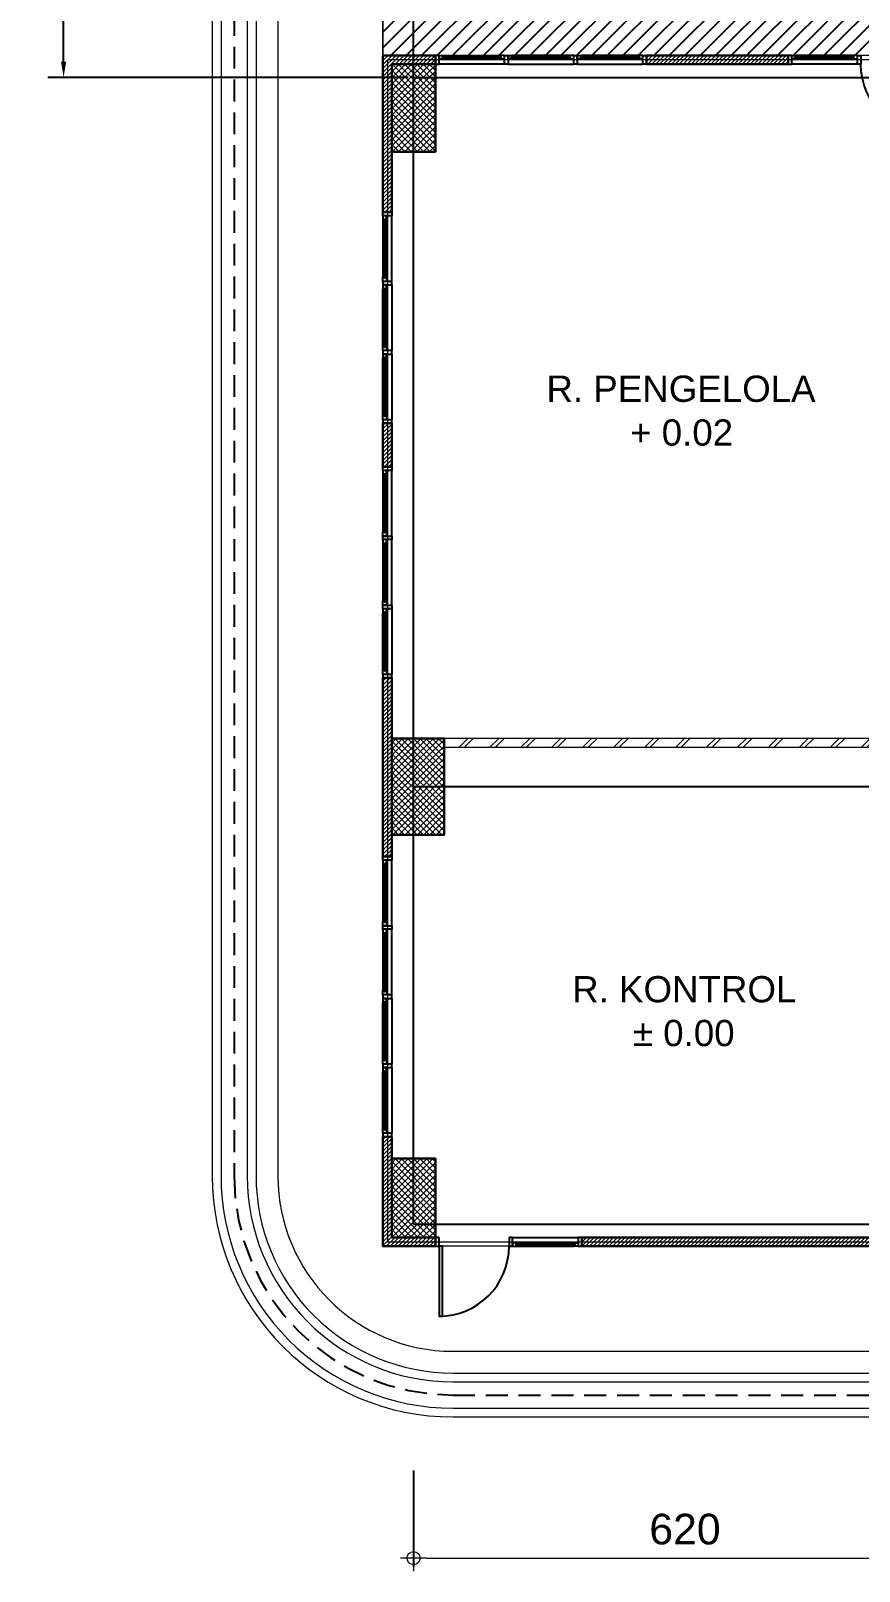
# Model space of a CAD drawing. Header units: inches. Extents: x -1 to 125, y -2 to 87.
# Drawn here: x 10.93 to 20.39, y 12.75 to 30.35 of the extents above; entities that cross this region are included whole.
import ezdxf

# ---------------------------------------------------------------- set-up
doc = ezdxf.new("R2010")
doc.units = ezdxf.units.IN
doc.header["$MEASUREMENT"] = 0
doc.linetypes.add('$0$HIDDEN', pattern=[0.375, 0.25, -0.125])
doc.layers.get('defpoints').update_dxf_attribs({"color": 1})
for name, color, linetype, lineweight in [('ars', 11, 'Continuous', 0), ('KOL', 1, 'Continuous', 30), ('lan', 7, 'Continuous', 15), ('NOT', 7, 'Continuous', 20), ('SANITAIR', 15, 'Continuous', 9), ('tem', 5, 'Continuous', 20), ('u', 6, 'Continuous', 20)]:
    doc.layers.add(name, color=color, linetype=linetype, lineweight=lineweight)
doc.layers.add('as', color=1, linetype='Continuous', plot=False)
doc.layers.add('KACA', color=151, linetype='Continuous')
doc.layers.add('Kusen', color=30, linetype='Continuous')
doc.layers.add('POLYLINE TPAK', color=4, linetype='Continuous', lineweight=20, plot=False)
doc.styles.get("Standard").update_dxf_attribs({"font": 'arial.ttf'})
doc.dimstyles.new('sk-100', dxfattribs={"dimtxt": 0.35, "dimasz": 0.15, "dimexe": 0.1, "dimexo": 0, "dimgap": 0.15, "dimtad": 1, "dimdec": 0, "dimlfac": 100, "dimzin": 0, "dimdsep": 46, "dimtxsty": 'Standard', "dimblk": 'BULAT', "dimcen": 0.09, "dimclrd": 256, "dimclre": 256, "dimclrt": 256, "dimadec": 0, "dimazin": 0, "dimtfac": 1, "dimtdec": 0, "dimtofl": 0, "dimtmove": 0, "dimatfit": 3, "dimldrblk": 'BULAT', "dimfxl": 1, "dimtolj": 1, "dimtzin": 0, "dimlwd": -1, "dimarcsym": 0})
doc.dimstyles.get("Standard").update_dxf_attribs({"dimtxt": 0.18, "dimasz": 0.18, "dimexe": 0.18, "dimexo": 0.0625, "dimgap": 0.09, "dimtad": 0, "dimtih": 1, "dimtoh": 1, "dimdec": 4, "dimzin": 0, "dimdsep": 46, "dimtxsty": 'Standard', "dimcen": 0.09, "dimadec": 0, "dimazin": 0, "dimtfac": 1, "dimtdec": 4, "dimtofl": 0, "dimtmove": 0, "dimatfit": 3, "dimfxl": 1, "dimtolj": 1, "dimtzin": 0, "dimarcsym": 0})
pattern_1 = [(45, (0, -5), (-0.03535534, 0.03535534), []), (135, (0, -5), (-0.03535534, -0.03535534), [])]
pattern_2 = [(225, (36.85, 10.7), (0.02245064, -0.02245064), [])]

# ---------------------------------------------------------------- blocks, each defined once
blk = doc.blocks.new('BULAT')
for p, q in [((-1, 0), (1, 0)), ((0, -1), (0, 1))]:
    blk.add_line(p, q)
blk.add_circle((0, 0), 0.5)
blk = doc.blocks.new('*D43')
at = {"layer": 'defpoints', "color": 0}
for p in [(15.302, 13.904), (21.502, 13.904), (21.502, 12.904)]:
    blk.add_point(p, dxfattribs=at)
at = {"layer": 'u', "lineweight": -2}
for p, q in [((15.302, 13.904), (15.302, 12.804)), ((21.502, 13.904), (21.502, 12.804))]:
    blk.add_line(p, q, dxfattribs=at)
at = {"layer": 'u'}
blk.add_line((15.452, 12.904), (21.352, 12.904), dxfattribs=at)
at = {"layer": 'u', "xscale": 0.15, "yscale": 0.15, "zscale": 0.15, "rotation": 180}
blk.add_blockref('BULAT', (15.302, 12.904), dxfattribs=at)
at = {"layer": 'u', "xscale": 0.15, "yscale": 0.15, "zscale": 0.15}
blk.add_blockref('BULAT', (21.502, 12.904), dxfattribs=at)
at = {"layer": 'u', "insert": (18.402, 13.233), "char_height": 0.35, "attachment_point": 5}
blk.add_mtext('\\A1;620', dxfattribs=at)
blk = doc.blocks.new('*D69')
at = {"layer": 'defpoints', "color": 0}
for p in [(11.304, 32.666), (15.302, 32.666), (15.302, 29.816)]:
    blk.add_point(p, dxfattribs=at)
at = {"layer": 'u', "color": 0, "lineweight": -2}
for p, q in [((15.24, 32.666), (11.124, 32.666)), ((11.304, 32.486), (11.304, 31.423)), ((11.304, 29.996), (11.304, 31.059)), ((15.24, 29.816), (11.124, 29.816))]:
    blk.add_line(p, q, dxfattribs=at)
at = {"layer": 'u', "color": 0}
for points in [[(11.274, 32.486), (11.334, 32.486), (11.304, 32.666)], [(11.274, 29.996), (11.334, 29.996), (11.304, 29.816)]]:
    blk.add_solid(points, dxfattribs=at)
at = {"layer": 'u', "color": 0, "insert": (11.304, 31.241), "char_height": 0.18, "attachment_point": 5}
blk.add_mtext('\\A1;2.8500', dxfattribs=at)
blk = doc.blocks.new('P.80')
at = {"layer": 'Kusen'}
for points in [[(-69.809, -74.837), (-69.769, -74.837), (-69.769, -74.037), (-69.809, -74.037)], [(-70.609, -74.937), (-70.569, -74.937), (-70.569, -74.837), (-70.609, -74.837)], [(-69.769, -74.937), (-69.729, -74.937), (-69.729, -74.837), (-69.769, -74.837)]]:
    blk.add_lwpolyline(points, close=True, dxfattribs=at)
blk.add_arc((-69.769, -74.837), 0.8, 90, 180, dxfattribs=at)
blk = doc.blocks.new('k1')
at = {"layer": 'ars'}
h = blk.add_hatch(dxfattribs=at)
h.set_pattern_fill('_USER', color=256, scale=0.05, angle=45, double=1, pattern_type=0)
h.set_pattern_definition(pattern_1)
h.paths.add_polyline_path([(-0.3, -0.55), (0.3, -0.55), (0.3, 0.55), (-0.3, 0.55)])
at = {"layer": 'KOL'}
blk.add_lwpolyline([(-0.3, -0.55), (0.3, -0.55), (0.3, 0.55), (-0.3, 0.55)], close=True, dxfattribs=at)
blk = doc.blocks.new('k3')
at = {"layer": 'ars'}
h = blk.add_hatch(dxfattribs=at)
h.set_pattern_fill('_USER', color=256, scale=0.05, angle=45, double=1, pattern_type=0)
h.set_pattern_definition([(45, (0, -5.05), (-0.03535534, 0.03535534), []), (135, (0, -5.05), (-0.03535534, -0.03535534), [])])
h.paths.add_polyline_path([(-0.25, -0.45), (0.25, -0.45), (0.25, 0.45), (-0.25, 0.45)])
at = {"layer": 'KOL'}
blk.add_lwpolyline([(-0.25, -0.45), (0.25, -0.45), (0.25, 0.45), (-0.25, 0.45)], close=True, dxfattribs=at)
blk = doc.blocks.new('k2')
at = {"layer": 'ars'}
h = blk.add_hatch(dxfattribs=at)
h.set_pattern_fill('_USER', color=256, scale=0.05, angle=45, double=1, pattern_type=0)
h.set_pattern_definition(pattern_1)
h.paths.add_polyline_path([(-0.25, -0.5), (0.25, -0.5), (0.25, 0.5), (-0.25, 0.5)])
at = {"layer": 'KOL'}
blk.add_lwpolyline([(-0.25, -0.5), (0.25, -0.5), (0.25, 0.5), (-0.25, 0.5)], close=True, dxfattribs=at)
blk = doc.blocks.new('BV 241')
at = {"layer": 'Kusen'}
for p, q in [((-0.415, 0), (-1.165, 0)), ((-1.115, 0.1), (-0.465, 0.1)), ((-0.465, 0.06), (-1.115, 0.06)), ((-0.375, 0), (0.375, 0)), ((0.325, 0.1), (-0.325, 0.1)), ((-0.325, 0.06), (0.325, 0.06)), ((1.115, 0.1), (0.465, 0.1)), ((0.465, 0.06), (1.115, 0.06)), ((0.415, 0), (1.165, 0))]:
    blk.add_line(p, q, dxfattribs=at)
for points in [[(-1.205, 0), (-1.165, 0), (-1.165, 0.1), (-1.205, 0.1)], [(-0.375, 0), (-0.415, 0), (-0.415, 0.1), (-0.375, 0.1)], [(0.415, 0), (0.375, 0), (0.375, 0.1), (0.415, 0.1)], [(1.205, 0), (1.165, 0), (1.165, 0.1), (1.205, 0.1)]]:
    blk.add_lwpolyline(points, close=True, dxfattribs=at)
for points in [[(-1.115, 0.0775), (-1.115, 0.06), (-1.165, 0.06), (-1.165, 0.1), (-1.115, 0.1), (-1.115, 0.0825), (-1.125, 0.0825), (-1.125, 0.0775), (-1.115, 0.0775)], [(-0.465, 0.0775), (-0.465, 0.06), (-0.415, 0.06), (-0.415, 0.1), (-0.465, 0.1), (-0.465, 0.0825), (-0.455, 0.0825), (-0.455, 0.0775), (-0.465, 0.0775)], [(-0.325, 0.0775), (-0.325, 0.06), (-0.375, 0.06), (-0.375, 0.1), (-0.325, 0.1), (-0.325, 0.0825), (-0.335, 0.0825), (-0.335, 0.0775), (-0.325, 0.0775)], [(0.325, 0.0775), (0.325, 0.06), (0.375, 0.06), (0.375, 0.1), (0.325, 0.1), (0.325, 0.0825), (0.335, 0.0825), (0.335, 0.0775), (0.325, 0.0775)], [(0.465, 0.0775), (0.465, 0.06), (0.415, 0.06), (0.415, 0.1), (0.465, 0.1), (0.465, 0.0825), (0.455, 0.0825), (0.455, 0.0775), (0.465, 0.0775)], [(1.115, 0.0775), (1.115, 0.06), (1.165, 0.06), (1.165, 0.1), (1.115, 0.1), (1.115, 0.0825), (1.125, 0.0825), (1.125, 0.0775), (1.115, 0.0775)]]:
    blk.add_lwpolyline(points, dxfattribs=at)
at = {"layer": 'Kusen', "color": 141}
for points in [[(-1.125, 0.0775), (-0.455, 0.0775), (-0.455, 0.0825), (-1.125, 0.0825)], [(0.335, 0.0775), (-0.335, 0.0775), (-0.335, 0.0825), (0.335, 0.0825)], [(1.125, 0.0775), (0.455, 0.0775), (0.455, 0.0825), (1.125, 0.0825)]]:
    blk.add_lwpolyline(points, close=True, dxfattribs=at)
blk = doc.blocks.new('BV 320')
at = {"layer": 'KACA'}
for points in [[(0.0275, 3.12), (0.0275, 2.45), (0.0325, 2.45), (0.0325, 3.12)], [(0.0275, 2.33), (0.0275, 1.66), (0.0325, 1.66), (0.0325, 2.33)], [(0.0275, 0.87), (0.0275, 1.54), (0.0325, 1.54), (0.0325, 0.87)], [(0.0275, 0.08), (0.0275, 0.75), (0.0325, 0.75), (0.0325, 0.08)]]:
    blk.add_lwpolyline(points, close=True, dxfattribs=at)
at = {"layer": 'Kusen'}
for p, q in [((-0.05, 2.41), (-0.05, 3.16)), ((0.01, 2.46), (0.01, 3.11)), ((0.05, 3.11), (0.05, 2.46)), ((-0.05, 1.62), (-0.05, 2.37)), ((0.01, 1.67), (0.01, 2.32)), ((0.05, 2.32), (0.05, 1.67)), ((-0.05, 1.58), (-0.05, 0.83)), ((0.01, 1.53), (0.01, 0.88)), ((0.05, 0.88), (0.05, 1.53)), ((-0.05, 0.79), (-0.05, 0.04)), ((0.01, 0.74), (0.01, 0.09)), ((0.05, 0.09), (0.05, 0.74))]:
    blk.add_line(p, q, dxfattribs=at)
for points in [[(-0.05, 3.2), (-0.05, 3.16), (0.05, 3.16), (0.05, 3.2)], [(-0.05, 2.41), (-0.05, 2.37), (0.05, 2.37), (0.05, 2.41)], [(-0.05, 1.58), (-0.05, 1.62), (0.05, 1.62), (0.05, 1.58)], [(-0.05, 0.79), (-0.05, 0.83), (0.05, 0.83), (0.05, 0.79)], [(-0.05, 0), (-0.05, 0.04), (0.05, 0.04), (0.05, 0)]]:
    blk.add_lwpolyline(points, close=True, dxfattribs=at)
for points in [[(0.0275, 3.11), (0.01, 3.11), (0.01, 3.16), (0.05, 3.16), (0.05, 3.11), (0.0325, 3.11), (0.0325, 3.12), (0.0275, 3.12), (0.0275, 3.11)], [(0.0275, 2.46), (0.01, 2.46), (0.01, 2.41), (0.05, 2.41), (0.05, 2.46), (0.0325, 2.46), (0.0325, 2.45), (0.0275, 2.45), (0.0275, 2.46)], [(0.0275, 2.32), (0.01, 2.32), (0.01, 2.37), (0.05, 2.37), (0.05, 2.32), (0.0325, 2.32), (0.0325, 2.33), (0.0275, 2.33), (0.0275, 2.32)], [(0.0275, 1.67), (0.01, 1.67), (0.01, 1.62), (0.05, 1.62), (0.05, 1.67), (0.0325, 1.67), (0.0325, 1.66), (0.0275, 1.66), (0.0275, 1.67)], [(0.0275, 1.53), (0.01, 1.53), (0.01, 1.58), (0.05, 1.58), (0.05, 1.53), (0.0325, 1.53), (0.0325, 1.54), (0.0275, 1.54), (0.0275, 1.53)], [(0.0275, 0.88), (0.01, 0.88), (0.01, 0.83), (0.05, 0.83), (0.05, 0.88), (0.0325, 0.88), (0.0325, 0.87), (0.0275, 0.87), (0.0275, 0.88)], [(0.0275, 0.74), (0.01, 0.74), (0.01, 0.79), (0.05, 0.79), (0.05, 0.74), (0.0325, 0.74), (0.0325, 0.75), (0.0275, 0.75), (0.0275, 0.74)], [(0.0275, 0.09), (0.01, 0.09), (0.01, 0.04), (0.05, 0.04), (0.05, 0.09), (0.0325, 0.09), (0.0325, 0.08), (0.0275, 0.08), (0.0275, 0.09)]]:
    blk.add_lwpolyline(points, dxfattribs=at)
blk = doc.blocks.new('A-DAS')
at = {"layer": 'ars'}
h = blk.add_hatch(dxfattribs=at)
h.set_pattern_fill('ANSI31', color=256, scale=0.01, angle=180, style=0)
h.set_pattern_definition([(225, (36.35, 14.9), (0.02245064, -0.02245064), [])])
h.paths.add_polyline_path([(-38.15, 16), (-37.8, 16), (-37.8, 15.9), (-38.05, 15.9), (-38.05, 14.21), (-38.15, 14.21)])
h.paths.add_polyline_path([(-37.8, 16), (-37.55, 16), (-37.55, 15.9), (-37.8, 15.9)])
h = blk.add_hatch(dxfattribs=at)
h.set_pattern_fill('ANSI31', color=256, scale=0.01, style=0)
h.set_pattern_definition([(45, (-50.06, 15.9), (-0.02245064, 0.02245064), [])])
h.paths.add_polyline_path([(-35.14, 15.9), (-33.52, 15.9), (-33.52, 16), (-35.14, 16)])
h = blk.add_hatch(dxfattribs=at)
h.set_pattern_fill('ANSI31', color=256, scale=0.01, angle=180, style=0)
h.set_pattern_definition(pattern_2)
h.paths.add_polyline_path([(-38.15, 11.8), (-38.05, 11.8), (-38.05, 11.3), (-38.15, 11.3)])
h = blk.add_hatch(dxfattribs=at)
h.set_pattern_fill('ANSI31', color=256, scale=0.01, angle=180, style=0)
h.set_pattern_definition(pattern_2)
h.paths.add_polyline_path([(-38.15, 11.8), (-38.05, 11.8), (-38.05, 11.3), (-38.15, 11.3)])
h = blk.add_hatch(dxfattribs=at)
h.set_pattern_fill('ANSI31', color=256, scale=0.01, angle=180, style=0)
h.set_pattern_definition([(225, (36.85, 7.1), (0.02245064, -0.02245064), [])])
h.paths.add_polyline_path([(-38.15, 8.89), (-38.05, 8.89), (-38.05, 6.85), (-38.15, 6.85)])
h = blk.add_hatch(dxfattribs=at)
h.set_pattern_fill('TEMBOK', color=256, scale=0.25)
h.set_pattern_definition([(45, (-44, 2.65), (-0.1767767, 0.1767767), []), (45, (-43.9375, 2.65), (-0.1767767, 0.1767767), [])])
h.paths.add_polyline_path([(-37.45, 8.2), (-31.9, 8.2), (-31.9, 8.1), (-37.45, 8.1)])
h = blk.add_hatch(dxfattribs=at)
h.set_pattern_fill('ANSI31', color=256, scale=0.01, angle=180, style=0)
h.set_pattern_definition([(225, (-37.8, 2.65), (0.0224506, -0.0224506), [])])
h.paths.add_polyline_path([(-38.15, 3.65), (-38.05, 3.65), (-38.05, 2.5), (-37.55, 2.5), (-37.55, 2.4), (-38.15, 2.4)])
h = blk.add_hatch(dxfattribs=at)
h.set_pattern_fill('ANSI31', color=256, scale=0.25, angle=180, style=0)
h.set_pattern_definition([(225, (-523.478732, 385.104583), (0.0220970869, -0.0220970869), [])])
h.paths.add_polyline_path([(-31.7, 2.5), (-31.7, 2.4), (-35.88, 2.4), (-35.88, 2.5)])
at = {"layer": 'as', "linetype": '$0$HIDDEN'}
for p, q in [((-39.85, 19.1), (-39.85, 3.2)), ((-37.35, 0.7), (-4.395, 0.7))]:
    blk.add_line(p, q, dxfattribs=at)
at = {"layer": 'as'}
for p, q in [((-37.8, 2.65), (-37.8, 18.25)), ((-37.8, 15.75), (36.6, 15.75)), ((-37.8, 7.65), (36.6, 7.65)), ((-37.8, 2.65), (36.6, 2.65))]:
    blk.add_line(p, q, dxfattribs=at)
at = {"layer": 'as', "linetype": '$0$HIDDEN'}
blk.add_arc((-37.35, 3.2), 2.5, 180, 270, dxfattribs=at)
at = {"layer": 'KOL'}
for points in [[(-38.05, 14.21), (-38.05, 15.9), (-37.55, 15.9), (-37.55, 16), (-38.15, 16), (-38.15, 14.21)], [(-35.14, 15.9), (-33.52, 15.9), (-33.52, 16), (-35.14, 16)], [(-38.05, 11.3), (-38.15, 11.3), (-38.15, 11.8), (-38.05, 11.8)], [(-38.05, 11.3), (-38.15, 11.3), (-38.15, 11.8), (-38.05, 11.8)], [(-38.05, 6.85), (-38.15, 6.85), (-38.15, 8.89), (-38.05, 8.89)], [(-38.05, 3.65), (-38.15, 3.65), (-38.15, 2.4), (-37.55, 2.4), (-37.55, 2.5), (-38.05, 2.5), (-38.05, 3.4)], [(-35.88, 2.5), (-31.7, 2.5), (-31.7, 2.4), (-35.88, 2.4)]]:
    blk.add_lwpolyline(points, close=True, dxfattribs=at)
at = {"layer": 'Kusen'}
for p, q in [((-32.73, 15.9), (-33.48, 15.9)), ((-32.78, 16), (-33.43, 16)), ((-33.43, 15.96), (-32.78, 15.96)), ((-36.67, 2.5), (-35.92, 2.5)), ((-35.97, 2.44), (-36.62, 2.44)), ((-36.62, 2.4), (-35.97, 2.4))]:
    blk.add_line(p, q, dxfattribs=at)
for points in [[(-33.48, 16), (-33.52, 16), (-33.52, 15.9), (-33.48, 15.9)], [(-35.92, 2.4), (-35.88, 2.4), (-35.88, 2.5), (-35.92, 2.5)]]:
    blk.add_lwpolyline(points, close=True, dxfattribs=at)
for points in [[(-33.43, 15.977), (-33.43, 15.96), (-33.48, 15.96), (-33.48, 16), (-33.43, 16), (-33.43, 15.982), (-33.44, 15.982), (-33.44, 15.977), (-33.43, 15.977)], [(-32.78, 15.977), (-32.78, 15.96), (-32.73, 15.96), (-32.73, 16), (-32.78, 16), (-32.78, 15.982), (-32.77, 15.982), (-32.77, 15.977), (-32.78, 15.977)], [(-36.62, 2.422), (-36.62, 2.44), (-36.67, 2.44), (-36.67, 2.4), (-36.62, 2.4), (-36.62, 2.417), (-36.63, 2.417), (-36.63, 2.422), (-36.62, 2.422)], [(-35.97, 2.422), (-35.97, 2.44), (-35.92, 2.44), (-35.92, 2.4), (-35.97, 2.4), (-35.97, 2.417), (-35.96, 2.417), (-35.96, 2.422), (-35.97, 2.422)]]:
    blk.add_lwpolyline(points, dxfattribs=at)
at = {"layer": 'Kusen', "color": 141}
for points in [[(-32.77, 15.977), (-33.44, 15.977), (-33.44, 15.982), (-32.77, 15.982)], [(-36.63, 2.422), (-35.96, 2.422), (-35.96, 2.417), (-36.63, 2.417)]]:
    blk.add_lwpolyline(points, close=True, dxfattribs=at)
at = {"layer": 'lan'}
for p, q in [((-39.35, 18.6), (-39.35, 3.2)), ((-38.15, 18.6), (-38.15, 15.9)), ((-36.71, 2.4), (-37.47, 2.4)), ((-37.35, 1.2), (-31.7, 1.2))]:
    blk.add_line(p, q, dxfattribs=at)
blk.add_arc((-37.35, 3.2), 2, 180, 270, dxfattribs=at)
blk.add_arc((-37.35, 3.2), 2, 180, 270, dxfattribs=at)
at = {"layer": 'POLYLINE TPAK', "color": 3}
blk.add_lwpolyline([(24.15, 58.85), (-25.35, 58.85), (-25.35, 60.75), (-31.65, 60.75), (-31.65, 58.85), (-38.1, 58.85), (-38.1, 45.35), (-7.15, 45.35), (-7.15, 43.3), (-7.15, 15.95), (-38.1, 15.95), (-38.1, 2.45), (-31.65, 2.45), (-31.65, 0.55), (-25.35, 0.55), (-25.35, 2.45), (24.15, 2.45)], dxfattribs=at)
blk.add_lwpolyline([(-38.15, 19.05), (-7.2, 19.05), (-7.2, 16), (-38.15, 16)], close=True, dxfattribs=at)
at = {"layer": 'SANITAIR'}
for p, q in [((-40.1, 19.35), (-40.1, 3.2)), ((-37.35, 0.45), (-32.5, 0.45))]:
    blk.add_line(p, q, dxfattribs=at)
for points in [[(-31.922, 19.25), (-40, 19.25), (-40, 3.2, 0.414214), (-37.35, 0.55), (-32.4, 0.55), (-32.4, -0.2)], [(-31.922, 18.95), (-39.7, 18.95), (-39.7, 3.2, 0.414214), (-37.35, 0.85), (-32.1, 0.85), (-32.1, 0.1)], [(-31.922, 18.85), (-39.6, 18.85), (-39.6, 3.2, 0.414214), (-37.35, 0.95), (-32, 0.95), (-32, 0.2)]]:
    blk.add_lwpolyline(points, format="xyb", dxfattribs=at)
blk.add_arc((-37.35, 3.2), 2.75, 180, 270, dxfattribs=at)
at = {"layer": 'tem'}
blk.add_lwpolyline([(-37.45, 8.2), (-37.45, 8.1), (-31.9, 8.1), (-31.9, 8.2)], close=True, dxfattribs=at)
at = {"xscale": -1}
blk.add_blockref('BV 320', (-38.1, 3.65), dxfattribs=at)
at = {"layer": 'KOL', "rotation": 180}
for name, p in [('k2', (-37.8, 15.4)), ('k3', (-37.8, 2.95))]:
    blk.add_blockref(name, p, dxfattribs=at)
at = {"layer": 'KOL'}
blk.add_blockref('k1', (-37.75, 7.65), dxfattribs=at)
at = {"layer": 'Kusen'}
blk.add_blockref('BV 241', (-36.345, 15.9), dxfattribs=at)
at = {"layer": 'Kusen', "xscale": -1}
for name, p, rotation in [('P.80', (37.879, -58.937), 180), ('BV 241', (-38.05, 13.005), 90)]:
    blk.add_blockref(name, p, dxfattribs=dict(at, rotation=rotation))
at = {"layer": 'Kusen'}
for name, p, rotation in [('BV 241', (-38.05, 10.095), 90), ('P.80', (-107.279, -72.437), 180)]:
    blk.add_blockref(name, p, dxfattribs=dict(at, rotation=rotation))

msp = doc.modelspace()

# ---------------------------------------------------------------- hatches: boundary and pattern name
at = {"layer": 'defpoints'}
h = msp.add_hatch(dxfattribs=at)
h.set_pattern_fill('ANSI31', color=256, style=0)
h.paths.add_polyline_path([(14.9523, 33.1162), (45.9023, 33.1162), (45.9023, 30.0662), (14.9523, 30.0662)])

# ---------------------------------------------------------------- block references
msp.add_blockref('A-DAS', (53.1023, 14.0662))

# ---------------------------------------------------------------- texts
at = {"layer": 'NOT', "char_height": 0.3, "attachment_point": 1}
for s, width, insert in [('\\pi0.73973;R. PENGELOLA\\P\\pi1.6951;+ 0.02', 4.5216152, (16.08015, 26.4099)), ('\\pi0.074076;R. KONTROL\\P\\pi0.7678;± 0.00', 2.6617262, (17.03944, 19.55132))]:
    msp.add_mtext_dynamic_manual_height_columns(s, width=width, gutter_width=1, heights=[0], dxfattribs=dict(at, insert=insert))

# ---------------------------------------------------------------- dimensions: what is measured, and where the dimension line sits
at = {"layer": 'u'}
dim = msp.add_linear_dim(base=(11.30423, 32.6662), p1=(15.3023, 29.8162), p2=(15.3023, 32.6662), angle=90, dimstyle='Standard', dxfattribs=at)
dim.commit()
dim.dimension.update_dxf_attribs({"geometry": '*D69', "text_midpoint": (11.30423, 31.2412)})
dim = msp.add_linear_dim(base=(21.5023, 12.90424), p1=(15.3023, 13.90424), p2=(21.5023, 13.90424), dimstyle='sk-100', dxfattribs=at)
dim.commit()
dim.dimension.update_dxf_attribs({"geometry": '*D43', "text_midpoint": (18.4023, 12.90424), "dimtype": 160})

doc.saveas('drawing.dxf')
